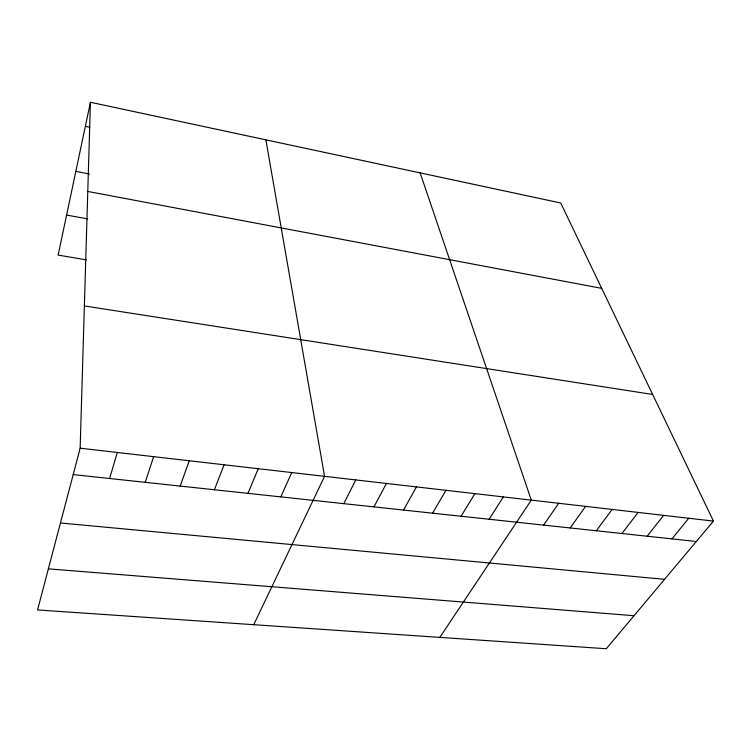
<?xml version="1.0" encoding="UTF-8"?>
<svg xmlns="http://www.w3.org/2000/svg" width="751" height="751" viewBox="0 0 751 751"><rect width="100%" height="100%" fill="white"/><g stroke="black" fill="none" stroke-linecap="round" stroke-linejoin="round"><path stroke-width="1.13" d="M80.15 448.206L90.43 102.258L560.715 202.986L713.45 521.091L606.292 648.742L37.55 609.943L80.15 448.206L713.45 521.091M90.43 102.258L58.137 255.087L86.459 259.874M109.599 478.5L117.278 452.477M145.243 482.33L153.626 456.664M180.174 486.085L189.233 460.767M214.401 489.755L224.098 464.775M247.952 493.36L258.26 468.708M280.836 496.89L291.735 472.557M253.744 624.691L324.554 476.341L265.873 139.836M343.789 503.649L355.777 479.927M373.932 506.887L386.418 483.456M403.512 510.06L416.476 486.92M432.557 513.177L445.981 490.309M461.076 516.237L474.942 493.642M489.079 519.251L503.377 496.918M439.842 637.392L531.295 500.128L420.128 172.871M543.621 525.099L558.716 503.283M570.178 527.953L585.649 506.39M596.275 530.76L612.112 509.431M621.931 533.51L638.106 512.426M647.146 536.214L663.659 515.364M671.938 538.88L688.77 518.256M48.374 568.854L634.013 615.717M60.456 522.987L664.56 579.331M73.204 474.594L696.318 541.499M84.375 305.939L652.647 394.463M66.595 215.077L87.717 218.888M87.783 191.439L601.701 288.356M75.823 171.378L89.538 174.035M85.332 126.356L89.829 127.285"/></g></svg>
